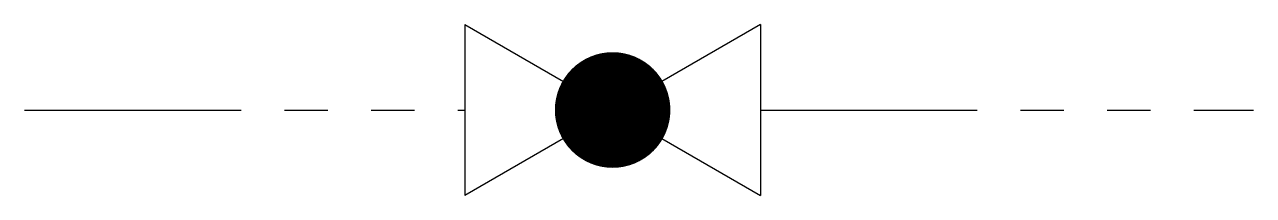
# Model space of a CAD drawing. Extents: x -21207.4 to -21154.3, y -11933.7 to -11926.3.
import ezdxf

# ---------------------------------------------------------------- set-up
doc = ezdxf.new("R2010")
doc.units = 0
doc.header["$MEASUREMENT"] = 0
doc.linetypes.add('PHANTOM2', pattern=[1.25, 0.625, -0.125, 0.125, -0.125, 0.125, -0.125])
doc.layers.get('0').update_dxf_attribs({"color": 3, "linetype": 'CONTINUOUS'})

msp = doc.modelspace()

# ---------------------------------------------------------------- linework, layer by layer
at = {"color": 2}
for p, q in [((-21188.388, -11926.33), (-21184.122, -11928.794)), ((-21188.388, -11926.33), (-21188.388, -11933.713)), ((-21175.601, -11926.33), (-21179.867, -11928.794)), ((-21175.601, -11926.33), (-21175.601, -11933.713)), ((-21184.122, -11931.25), (-21188.388, -11933.713)), ((-21179.867, -11931.25), (-21175.601, -11933.713))]:
    msp.add_line(p, q, dxfattribs=at)
at = {"color": 1, "linetype": 'PHANTOM2', "ltscale": 15}
for p, q in [((-21207.44, -11930.022), (-21188.386, -11930.022)), ((-21175.601, -11930.022), (-21154.268, -11930.022))]:
    msp.add_line(p, q, dxfattribs=at)
at = {"color": 7, "const_width": 2.5}
msp.add_lwpolyline([(-21183.245, -11930.022, 1), (-21180.745, -11930.022, 1)], format="xyb", close=True, dxfattribs=at)
at = {"color": 2}
msp.add_circle((-21181.995, -11930.022), 2.456, dxfattribs=at)

doc.saveas('drawing.dxf')
